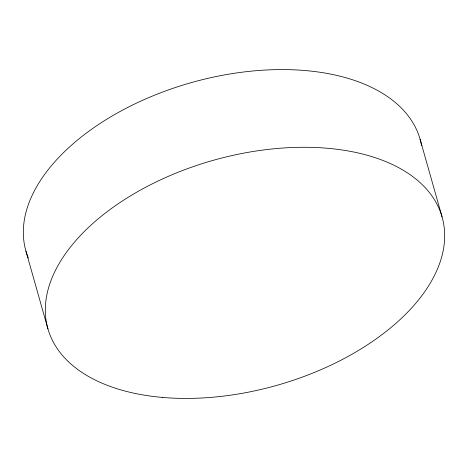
<?xml version="1.0" encoding="UTF-8"?>
<svg xmlns="http://www.w3.org/2000/svg" width="468" height="468" viewBox="0 0 468 468"><rect width="100%" height="100%" fill="white"/><g stroke="black" fill="none" stroke-linecap="round" stroke-linejoin="round"><path stroke-width="0.7" d="M420.077 139.177L442.061 216.871M25.939 251.129L47.923 328.823M28.349 258.079A204.861 116.918 -15.8 0 1 190.265 82.906A204.861 116.918 -15.8 0 1 421.592 145.683M162.741 397.449A204.861 116.918 -15.8 0 0 443.693 224.037A204.861 116.918 -15.8 0 0 128.548 197.057A204.861 116.918 -15.8 0 0 162.741 397.449"/></g></svg>
